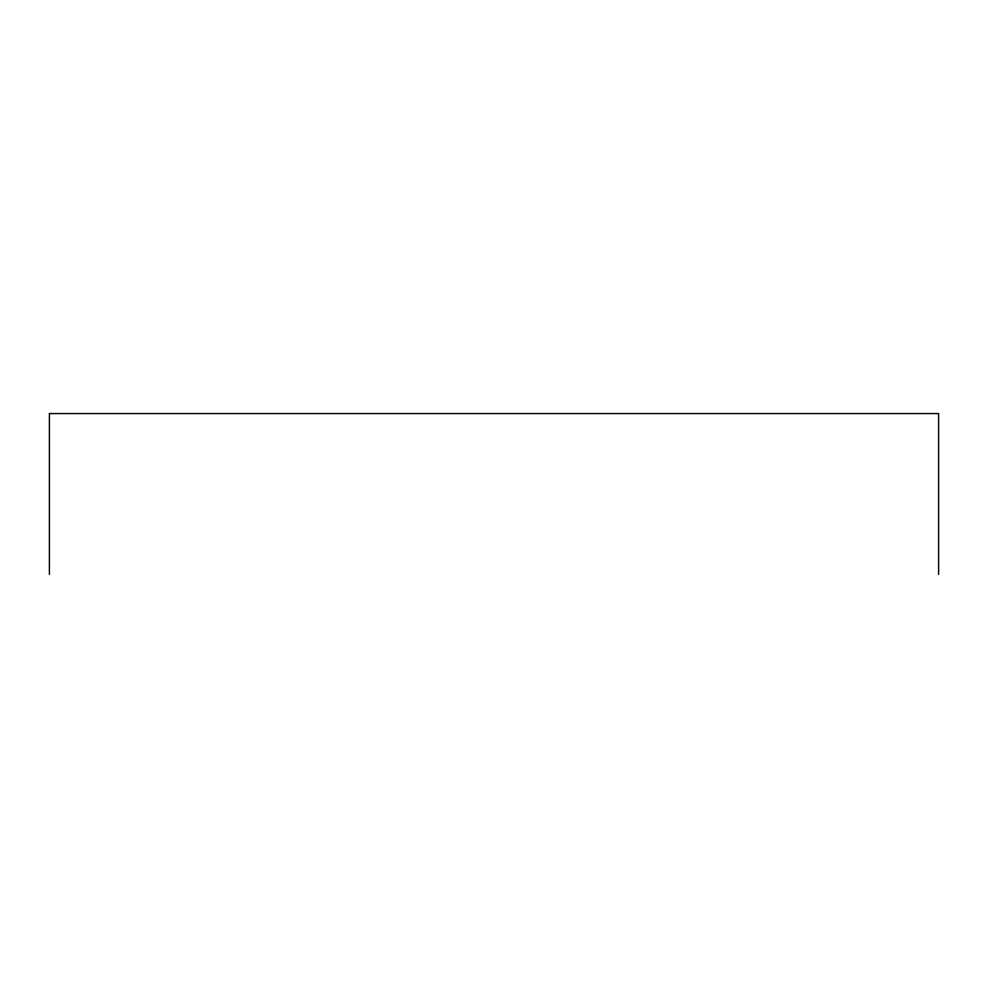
<?xml version="1.0" encoding="UTF-8"?>
<svg xmlns="http://www.w3.org/2000/svg" width="988" height="988" viewBox="0 0 988 988"><rect width="100%" height="100%" fill="white"/><g stroke="black" fill="none" stroke-linecap="round" stroke-linejoin="round"><path stroke-width="1.48" d="M938.6 574.436L938.6 413.564L49.4 413.564L49.4 574.436"/></g></svg>
